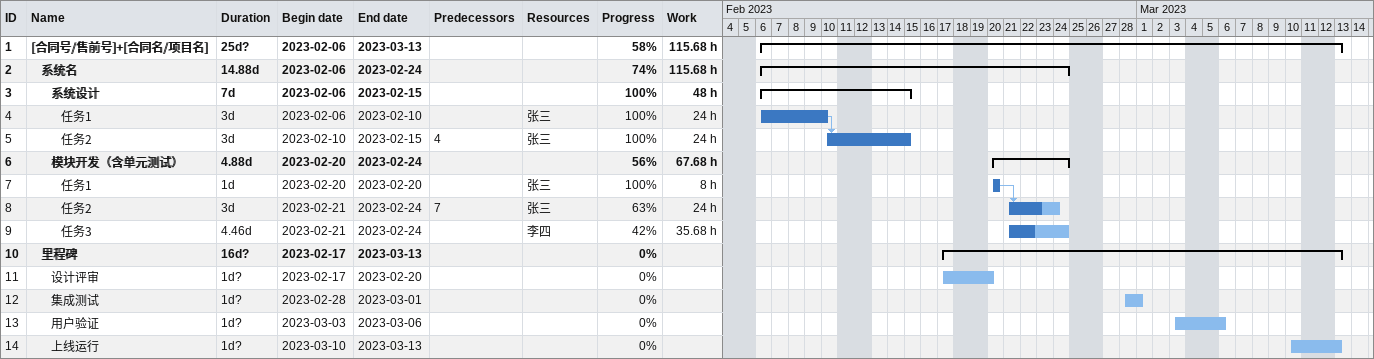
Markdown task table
| ID | Level | Task | Duration | Start | Finish | Predecessors | Resources | % complete | Work (h) |
|---|---|---|---|---|---|---|---|---|---|
| 1 | 1 | **[合同号/售前号]+[合同名/项目名]** | 25d? | 2023-02-06 | 2023-03-13 |  |  | 58 | 115.68 |
| 2 | 2 | **系统名** | 14.88d | 2023-02-06 | 2023-02-24 |  |  | 74 | 115.68 |
| 3 | 3 | **系统设计** | 7d | 2023-02-06 | 2023-02-15 |  |  | 100 | 48 |
| 4 | 4 | 任务1 | 3d | 2023-02-06 | 2023-02-10 |  | 张三 | 100 | 24 |
| 5 | 4 | 任务2 | 3d | 2023-02-10 | 2023-02-15 | 4 | 张三 | 100 | 24 |
| 6 | 3 | **模块开发（含单元测试）** | 4.88d | 2023-02-20 | 2023-02-24 |  |  | 56 | 67.68 |
| 7 | 4 | 任务1 | 1d | 2023-02-20 | 2023-02-20 |  | 张三 | 100 | 8 |
| 8 | 4 | 任务2 | 3d | 2023-02-21 | 2023-02-24 | 7 | 张三 | 63 | 24 |
| 9 | 4 | 任务3 | 4.46d | 2023-02-21 | 2023-02-24 |  | 李四 | 42 | 35.68 |
| 10 | 2 | **里程碑** | 16d? | 2023-02-17 | 2023-03-13 |  |  | 0 |  |
| 11 | 3 | 设计评审 | 1d? | 2023-02-17 | 2023-02-20 |  |  | 0 |  |
| 12 | 3 | 集成测试 | 1d? | 2023-02-28 | 2023-03-01 |  |  | 0 |  |
| 13 | 3 | 用户验证 | 1d? | 2023-03-03 | 2023-03-06 |  |  | 0 |  |
| 14 | 3 | 上线运行 | 1d? | 2023-03-10 | 2023-03-13 |  |  | 0 |  |
